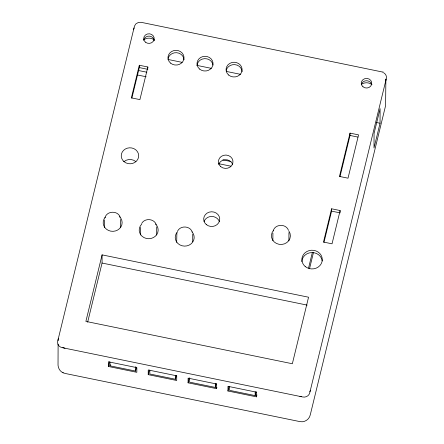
<?xml version="1.0" encoding="UTF-8"?>
<svg xmlns="http://www.w3.org/2000/svg" width="444" height="444" viewBox="0 0 444 444"><rect width="100%" height="100%" fill="white"/><g stroke="black" fill="none" stroke-linecap="round" stroke-linejoin="round"><path stroke-width="0.67" d="M58.109 344.128L58.031 365.251C58.308 368.459 60.162 371.65 63.264 372.827M87.651 322.183L102.059 263.042L102.087 254.867L308.552 297.214L292.346 363.747L85.881 321.401L102.087 254.867M104.623 227.578L104.651 220.035M108.353 366.466L108.369 361.793L136.846 367.638L136.83 372.311L108.353 366.466L109.468 361.899M136.519 367.16L135.57 371.073L109.94 365.817L109.951 362.06M120.657 227.65L120.685 219.425M135.57 371.073L135.581 366.689M131.846 98.202L139.305 67.582L139.316 65.246L147.858 67L147.852 68.165M140.648 234.965L140.676 227.422M148.224 374.647L148.241 369.974L176.718 375.813L176.701 380.486L148.224 374.647L149.334 370.08M149.817 370.235L149.806 373.992L175.436 379.248L176.39 375.335M156.682 235.043L156.71 226.812M175.436 379.248L175.452 375.496M176.673 242.357L176.884 232.9M188.09 382.822L188.106 378.149L216.583 383.993L216.572 388.661L188.09 382.822L189.205 378.255M189.693 377.789L189.677 382.167L215.307 387.429L216.261 383.511M192.707 241.747L192.735 234.204M215.307 387.429L215.318 383.671M227.961 390.998L227.977 386.324L256.454 392.169L256.438 396.842L227.961 390.998L229.071 386.435M229.559 386.591L229.542 390.348L255.172 395.604L256.127 391.691M255.172 395.604L255.189 391.852M272.877 240.72L272.905 233.178M288.905 240.792L288.939 232.567M323.965 242.396L331.585 211.128L331.59 208.791L340.132 210.545L340.126 212.293M339.954 176.773L350.016 135.459L350.027 133.122L358.569 134.876L348.018 178.188L339.471 176.435L350.027 133.122M380.047 123.238L380.103 108.636L374.059 133.422L374.009 148.024L380.047 123.238L376.251 122.455M139.316 65.246L131.369 97.863L139.91 99.611L147.858 67M109.94 365.817L110.256 364.507M216.572 388.661L216.888 387.357M256.438 396.842L256.915 394.883M308.547 268.115L312.299 252.703M309.507 268.764L313.425 252.686M331.59 208.791L323.487 242.058L332.029 243.812L340.132 210.545M104.934 217.843C106.627 210.667 117.954 210.295 120.23 217.26M273.188 230.98C274.875 223.809 286.208 223.437 288.483 230.397M141.669 223.449C144.766 217.832 154.185 218.504 156.255 224.647M177.694 230.841C180.791 225.219 190.21 225.891 192.28 232.034M135.831 23.893L138.473 22.405L141.087 22.305L383.233 72.172L382.961 72.083M361.61 84.293L362.115 83.905A8.17 7.487 0.2 0 1 372.022 84.721M167.96 59.452L182.201 62.371M197.125 65.435L211.372 68.354M226.296 71.417L240.537 74.337M139.305 67.582L147.852 69.336M138.184 70.446L146.842 72.222M137.501 74.986L146.159 76.762M350.016 135.459L357.903 137.074M222.86 159.868L230.997 161.538M218.775 163.708L230.98 166.211M331.585 211.128L340.126 212.881M102.059 263.042L307.165 305.111M62.859 372.688L65.118 373.448L300.066 421.639C304.601 422.56 309.379 419.425 310.267 414.857L385.592 105.661L385.88 79.043A8.752 8.02 0.2 0 1 385.681 81.13M218.726 164.38A7.293 6.682 0.2 0 1 225.691 159.718A7.293 6.682 0.2 0 1 232.639 164.402M288.916 231.135A9.485 8.691 0.2 0 1 286.835 242.579A9.485 8.691 0.2 0 1 274.192 241.924A9.485 8.691 0.2 0 1 273.526 230.336M168.143 58.43A8.031 7.359 0.2 0 1 176.69 52.708A8.031 7.359 0.2 0 1 184.005 59.729M197.003 65.662A8.031 7.359 0.2 0 1 204.69 58.641A8.031 7.359 0.2 0 1 212.992 65.052M226.235 70.346A8.031 7.359 0.2 0 1 234.787 64.624A8.031 7.359 0.2 0 1 242.097 71.645M301.853 261.694A10.212 9.357 0.2 0 1 311.633 252.564A10.212 9.357 0.2 0 1 322.216 260.917M383.76 72.849A5.833 5.35 0.2 0 1 386.313 78.521L309.712 392.934A5.833 5.35 0.2 0 1 302.747 396.986L62.11 347.63A5.833 5.35 0.2 0 1 57.687 341.242L134.288 26.829A5.833 5.35 0.2 0 1 135.686 24.376M204.04 221.578A8.031 7.359 0.2 0 1 211.705 216.444A8.031 7.359 0.2 0 1 219.358 221.606M119.514 216.65A9.485 8.691 0.2 0 1 119.497 228.671A9.485 8.691 0.2 0 1 106.394 229.171A9.485 8.691 0.2 0 1 105.272 217.194M191.98 231.857A9.485 8.691 0.2 0 1 191.103 243.845A9.485 8.691 0.2 0 1 177.994 243.562A9.485 8.691 0.2 0 1 177.728 231.546M155.539 224.042A9.485 8.691 0.2 0 1 155.378 236.197A9.485 8.691 0.2 0 1 142.113 236.302A9.485 8.691 0.2 0 1 141.703 224.153M123.893 161.683A8.73 7.998 0.2 0 1 135.831 161.588M143.412 40.071A8.17 7.487 0.2 0 1 154.451 40.093M361.383 84.504A5.25 4.812 0.2 0 1 366.289 80.747A5.25 4.812 0.2 0 1 371.523 84.116M143.812 39.877A5.25 4.812 0.2 0 1 149.406 36.136A5.25 4.812 0.2 0 1 154.185 40.726M310.35 390.326A8.752 8.02 0.2 0 1 309.812 391.824M301.604 396.597A8.752 8.02 0.2 0 1 299.9 396.403M133.65 29.437A8.752 8.02 0.2 0 1 134.188 27.939M64.957 348.213A8.752 8.02 0.2 0 1 62.809 347.491M58.12 340.72A8.752 8.02 0.2 0 1 58.319 338.633M170.552 63.115A8.031 7.359 0.2 0 0 183.827 59.307A8.031 7.359 0.2 0 0 173.582 50.677A8.031 7.359 0.2 0 0 170.552 63.115M220.757 166.65A7.293 6.682 0.2 0 0 232.817 163.187A7.293 6.682 0.2 0 0 223.51 155.35A7.293 6.682 0.2 0 0 220.757 166.65M199.6 69.075A8.031 7.359 0.2 0 0 212.87 65.262A8.031 7.359 0.2 0 0 202.631 56.632A8.031 7.359 0.2 0 0 199.6 69.075M206.277 224.547A8.031 7.359 0.2 0 0 219.547 220.74A8.031 7.359 0.2 0 0 209.307 212.11A8.031 7.359 0.2 0 0 206.277 224.547M228.649 75.03A8.031 7.359 0.2 0 0 241.919 71.223A8.031 7.359 0.2 0 0 231.679 62.593A8.031 7.359 0.2 0 0 228.649 75.03M305.161 266.467A10.212 9.357 0.2 0 0 322.039 261.621A10.212 9.357 0.2 0 0 309.013 250.649A10.212 9.357 0.2 0 0 305.161 266.467M124.059 161.677A8.73 7.998 0.2 0 0 138.484 157.537A8.73 7.998 0.2 0 0 127.35 148.157A8.73 7.998 0.2 0 0 124.059 161.677M362.964 86.758A5.25 4.812 0.2 0 0 371.645 84.271A5.25 4.812 0.2 0 0 364.946 78.627A5.25 4.812 0.2 0 0 362.964 86.758M145.393 42.136A5.25 4.812 0.2 0 0 154.074 39.644A5.25 4.812 0.2 0 0 147.375 33.999A5.25 4.812 0.2 0 0 145.393 42.136"/></g></svg>
